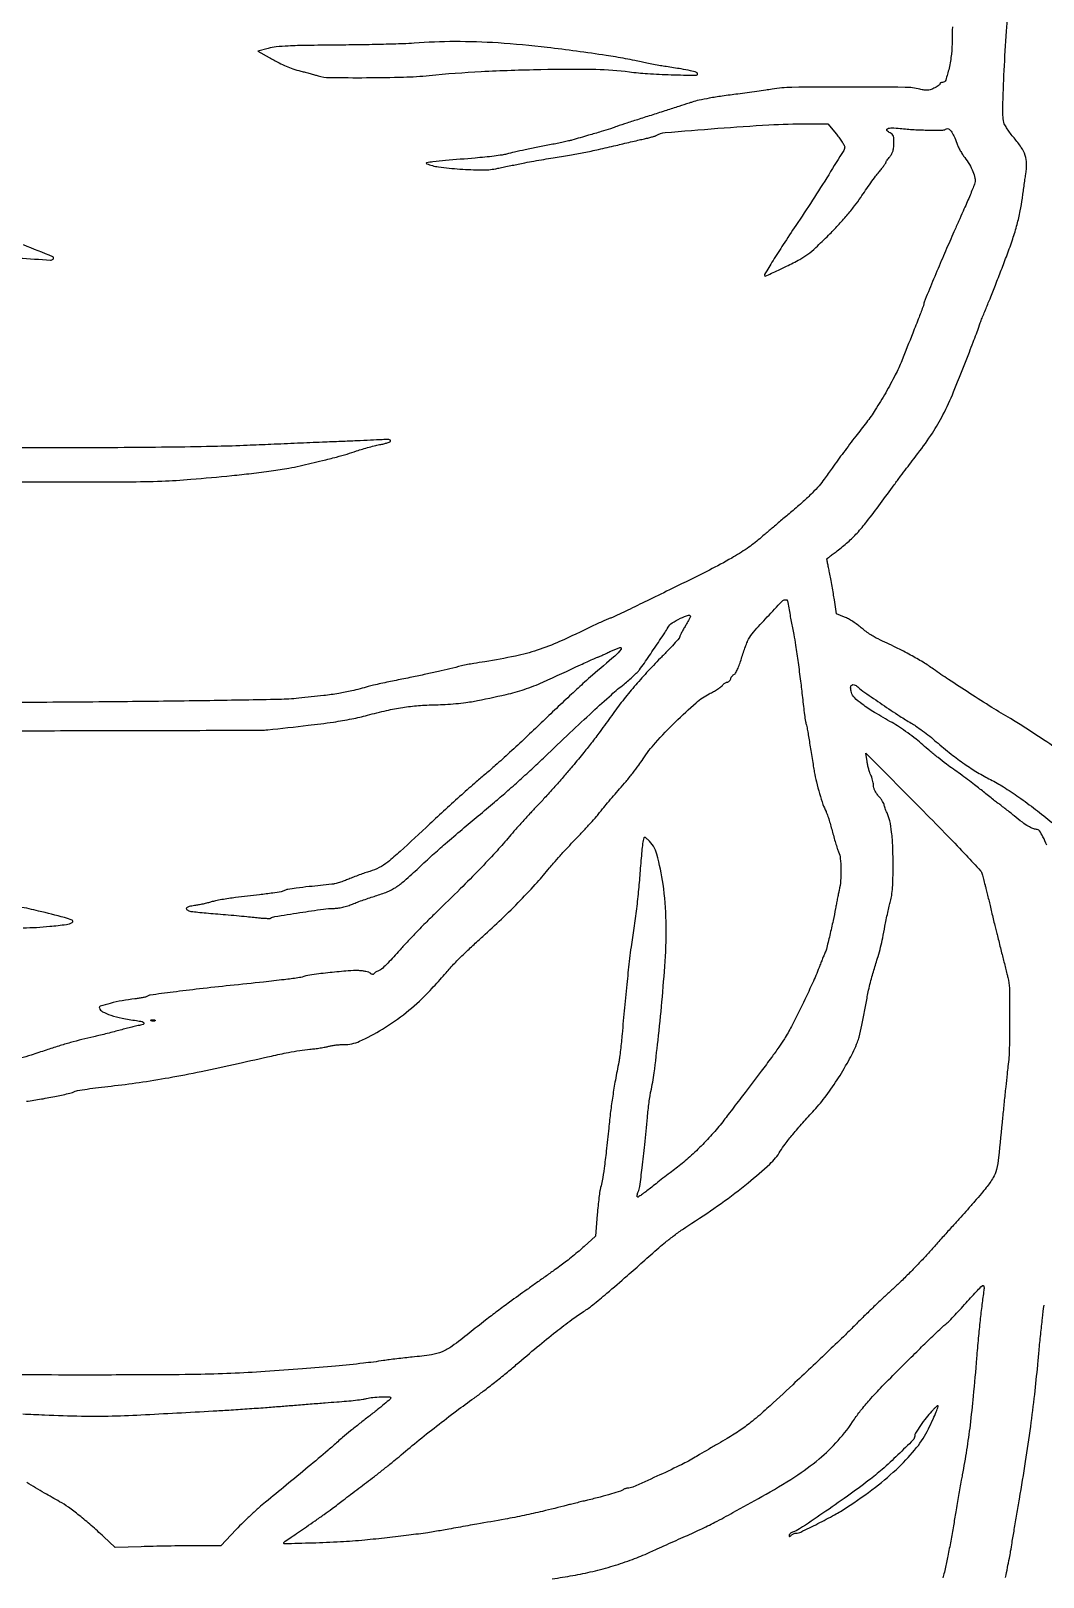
# Model space of a CAD drawing. Extents: x 30 to 2857, y 155 to 3618.
# Drawn here: x 1600 to 2165, y 939 to 1800 of the extents above; entities that cross this region are included whole.
import ezdxf

# ---------------------------------------------------------------- set-up
doc = ezdxf.new("R2010")
doc.units = 0

msp = doc.modelspace()

# ---------------------------------------------------------------- linework, layer by layer
for points in [[(2178.541589, 1395.653298, 0.00256), (2164.811329, 1404.846432, 0.002739), (2153.499983, 1412.247577, 0.010418), (2146.318186, 1416.681344, -0.006259), (2136.066858, 1422.892954, -0.003439), (2123.668631, 1430.738156, -0.003381), (2111.791626, 1438.482397, -0.009135), (2103.5, 1444.189588, 0.017856), (2097.623415, 1448.085231, 0.012445), (2090.736782, 1452.072274, 0.010606), (2082.542594, 1456.324732, 0.00638), (2072.654124, 1461.03727, -0.024586), (2070.464107, 1462.180559, -0.013089), (2067.867461, 1463.795771, -0.012999), (2065.294837, 1465.588626, -0.019698), (2063.163949, 1467.29085, 0.021055), (2061.050808, 1468.969526, 0.014651), (2058.535272, 1470.690171, 0.014806), (2056.019716, 1472.201499, 0.02939), (2053.928534, 1473.218444), (2049.337418, 1475.126426), (2048.212388, 1482.813213, 0.004479), (2047.670215, 1486.299404, 0.002658), (2046.964725, 1490.445131, 0.00266), (2046.217074, 1494.572674, 0.004581), (2045.544857, 1498, -0.000306), (2044.953392, 1500.88478, -0.000497), (2044.45512, 1503.33502, -0.000052), (2044.01201, 1505.52632, -0.047623), (2044.001178, 1505.629855, -0.234205), (2044.041949, 1505.714031, -0.00025), (2045.689409, 1506.990348, -0.002234), (2047.545472, 1508.413575, -0.001361), (2049.75, 1510.078971, 0.020048), (2055.804824, 1515.018933, 0.026427), (2060.882901, 1520.015203, 0.020117), (2066.341308, 1526.489765, 0.006494), (2073.907519, 1536.5, -0.00023), (2081.593097, 1546.93746, -0.001874), (2085.125628, 1551.692812, -0.00222), (2088.481953, 1556.134529, -0.000396), (2094.796009, 1564.400207, 0.017078), (2102.869295, 1575.733416, 0.02863), (2108.754628, 1585.834164, 0.020326), (2114.649528, 1598.698455, 0.004727), (2123.458856, 1620.78095, 0.001205), (2125.582964, 1626.294688, 0.001912), (2127.372289, 1631.027146, 0.000406), (2128.925487, 1635.193378, 0.089245), (2129, 1635.607518, -0.092207), (2129.073981, 1636.005274, -0.001182), (2130.000821, 1638.393806, -0.003394), (2131.101268, 1641.154561, -0.002213), (2132.40705, 1644.326568, 0.003165), (2134.970413, 1650.587332, 0.00179), (2138.001731, 1658.205492, 0.001686), (2141.24919, 1666.534974, 0.001619), (2144.485193, 1675, 0.010346), (2147.622994, 1683.836484, 0.014073), (2150.061273, 1691.93715, 0.015486), (2151.845623, 1699.447617, 0.019497), (2153.007614, 1706.5, -0.002309), (2153.415601, 1709.646909, -0.001439), (2153.921488, 1713.332075, -0.001444), (2154.441246, 1716.962802, -0.00262), (2154.890402, 1719.92834, 0.040665), (2155.323755, 1725.752421, 0.076526), (2154.57521, 1730.397611, 0.070325), (2152.405936, 1734.854801, 0.029767), (2148.356544, 1740.149822, -0.015657), (2146.350125, 1742.625499, -0.017371), (2144.574132, 1745.139516, -0.016956), (2143.214365, 1747.375449, -0.081075), (2142.702974, 1748.773461, -0.054549), (2142.060504, 1756.797934, -0.004559), (2142.857973, 1777.656297, -0.006709), (2144.190807, 1799.569403, -0.012047), (2145.95833, 1817.5, 0.001849)], [(2114.044195, 1802.05092, 0.024122), (2113.8172, 1794.5, -0.032302), (2113.46149, 1786.839448, -0.028676), (2112.124568, 1778.97177, -0.022546), (2110.287401, 1772.352601, -0.32446), (2108.422448, 1771, 0.055333), (2107.878316, 1770.939598, 0.074909), (2107.417844, 1770.760656, 0.094345), (2107.108977, 1770.496078, 0.170202), (2107, 1770.185212, -0.215655), (2106.816491, 1769.779531, -0.024538), (2106.009609, 1769.137484, -0.026147), (2104.919956, 1768.43786, -0.018382), (2103.628456, 1767.762647, -0.032383), (2101.696303, 1766.990412, -0.062461), (2100.063161, 1766.675101, -0.056149), (2098.291085, 1766.757058, -0.021714), (2095.878456, 1767.250688, 0.059166), (2087.621744, 1768.305335, 0.002127), (2055.710803, 1768.452033, 0.00278), (2024.480162, 1768.289086, 0.040502), (2013.5, 1767.278958, -0.005696), (2009.991956, 1766.708132, -0.002099), (2005.03125, 1765.98012, -0.00208), (1999.607372, 1765.230393, -0.0025), (1994.5, 1764.572036, 0.004623), (1985.683294, 1763.397452, 0.008341), (1978.486141, 1762.248011, 0.009866), (1972.822931, 1761.130748, 0.029043), (1969, 1760.062074, -0.004806), (1967.274663, 1759.488318, -0.000232), (1961.50625, 1757.634379, -0.000378), (1954.651954, 1755.440663, -0.000273), (1947, 1753.002629, 0.000893), (1939.383665, 1750.565533, 0.001279), (1932.640625, 1748.375545, 0.000684), (1926.939436, 1746.499158, 0.019819), (1925.5, 1745.959066, -0.024628), (1923.464566, 1745.217591, -0.002201), (1918.255956, 1743.630911, -0.002429), (1911.273202, 1741.574239, -0.001064), (1902, 1738.913217, -0.01238), (1900.133456, 1738.431515, -0.003421), (1897.178125, 1737.767665, -0.003453), (1893.819529, 1737.061585, -0.003607), (1890.5, 1736.412519, 0.002687), (1882.934418, 1734.947674, 0.003375), (1875.940467, 1733.505332, 0.003692), (1869.92963, 1732.176904, 0.008854), (1865.5, 1731.080683, -0.028943), (1863.164514, 1730.601323, -0.005055), (1858.709375, 1729.998649, -0.005472), (1853.461822, 1729.400981, -0.004885), (1848, 1728.893263, 0.000762), (1831.572453, 1727.502711, 0.007162), (1824.520154, 1726.793016, 0.017442), (1821.051888, 1726.270614, 0.744539), (1821, 1725.784899, 0.067412), (1827.575488, 1724.017322, 0.013745), (1839.594301, 1722.805403, 0.01457), (1851.76954, 1722.270946, 0.052449), (1859.5, 1722.969132, 0.001649), (1861.939975, 1723.459097, 0.000684), (1865.234375, 1724.136641, 0.000677), (1868.762501, 1724.872267, 0.000873), (1872, 1725.557777, -0.006277), (1875.707356, 1726.30101, -0.002482), (1880.821875, 1727.233465, -0.002456), (1886.356279, 1728.18609, -0.003075), (1891.5, 1729.012986, 0.004222), (1900.690097, 1730.512005, 0.006352), (1908.674371, 1731.988308, 0.006143), (1916.81216, 1733.704321, 0.003614), (1926.5, 1735.945469, -0.000834), (1930.404246, 1736.871558, -0.000629), (1934.697065, 1737.87656, -0.000636), (1938.733566, 1738.810789, -0.001472), (1941.766605, 1739.499313, 0.004619), (1944.227669, 1740.074302, 0.006275), (1946.43708, 1740.641531, 0.004309), (1948.274434, 1741.154928, 0.068227), (1948.866179, 1741.417294, -0.117502), (1953.885388, 1743.078615, -0.001972), (1983.20573, 1745.481368, -0.005682), (2011.761082, 1747.38187, -0.013428), (2033.077839, 1747.983981), (2044.655679, 1748), (2049.322875, 1742.25, -0.010009), (2051.110957, 1739.95467, -0.01371), (2052.620541, 1737.814789, -0.010431), (2053.779518, 1735.990992, -0.136167), (2053.995036, 1735.225876, -0.139465), (2053.426489, 1733.197209, -0.001262), (2045.062815, 1719.644424, -0.004636), (2036.017528, 1705.366746, -0.004709), (2026.755339, 1691.33391, 0.00367), (2019.745022, 1680.76069, 0.006262), (2014.065942, 1671.814415, 0.001632), (2009.31879, 1664.068612, 0.34587), (2009.41706, 1663.249606, 0.309673), (2009.718398, 1663.193281, 0.001154), (2013.141033, 1664.714099, 0.005216), (2017.047618, 1666.509897, 0.003185), (2021.622689, 1668.70684, 0.010431), (2028.918309, 1672.457969, 0.035153), (2033.44364, 1675.333404, 0.030469), (2037.839845, 1679.015621, 0.006419), (2045.02826, 1686, 0.009856), (2050.281169, 1691.447189, 0.010592), (2055.187749, 1696.970365, 0.01128), (2059.490514, 1702.262947, 0.017921), (2062.902533, 1707, -0.004798), (2065.61373, 1710.980282, -0.004217), (2068.518643, 1715.083951, -0.00424), (2071.202677, 1718.74276, -0.012707), (2073.120468, 1721.179406, 0.007391), (2074.606862, 1723.027184, 0.010692), (2075.860388, 1724.706354, 0.006633), (2076.854508, 1726.139021, 0.149435), (2077, 1726.614955, -0.136502), (2077.116676, 1727.034372, -0.017871), (2077.627774, 1727.817215, -0.019697), (2078.318737, 1728.719523, -0.015321), (2079.137101, 1729.645938, 0.058363), (2080.126608, 1730.981641, 0.053637), (2080.814343, 1732.547544, 0.044775), (2081.238376, 1734.469278, 0.023995), (2081.431986, 1736.893331, 0.014848), (2081.43767, 1739.697414, 0.080292), (2081.154135, 1741.188532, 0.13131), (2080.483252, 1742.149909, 0.068324), (2079.238497, 1742.937195, -0.108389), (2077.523075, 1744.223655, -0.502957), (2077.752042, 1745.244588, -0.11064), (2080.293917, 1745.753949, -0.022924), (2084.871156, 1745.440119, 0.014586), (2092.640377, 1744.777157, 0.011781), (2101.010189, 1744.505922, 0.006153), (2108.755646, 1744.532814, 0.162943), (2110.683098, 1745.212079, -0.319531), (2111.880451, 1745.263979, -0.094044), (2113.286719, 1743.919954, -0.050975), (2114.837602, 1741.202647, -0.019398), (2116.449439, 1737.143305, 0.026196), (2117.242618, 1735.22224, 0.015466), (2118.377654, 1733.014482, 0.015451), (2119.651005, 1730.874241, 0.025473), (2120.871269, 1729.159675, -0.034252), (2123.451362, 1725.396396, -0.037423), (2125.408737, 1721.422794, -0.040615), (2126.539556, 1717.789195, -0.117139), (2126.506307, 1715.169108, -0.030284), (2126.062052, 1713.765111, -0.003863), (2124.90232, 1710.816496, -0.004512), (2123.465733, 1707.336258, -0.003742), (2121.875625, 1703.657493, -0.000071), (2119.951984, 1699.298672, -0.000034), (2117.464317, 1693.665014, -0.000033), (2114.857295, 1687.763193, -0.000047), (2112.531368, 1682.5, 0.003216), (2107.830428, 1671.677512, 0.00266), (2102.957866, 1660.089093, 0.000553), (2098.251872, 1648.692411, 0.097935), (2098, 1647.418832, -0.092253), (2097.85429, 1646.635826, -0.000652), (2095.413831, 1640.330231, -0.00169), (2091.90542, 1631.389932, -0.000368), (2085.79279, 1616, -0.024242), (2082.194786, 1608.098209, -0.011368), (2076.82302, 1598.229995, -0.011354), (2071.027319, 1588.647062, -0.025101), (2066.084852, 1581.677412, 0.004207), (2060.121061, 1573.971107, 0.0027), (2053.323714, 1564.93247, 0.00267), (2046.956719, 1556.274062, 0.007089), (2042.529088, 1550, -0.03047), (2039.724153, 1546.39547, -0.016436), (2035.866644, 1542.296643, -0.013397), (2030.853156, 1537.56904, -0.007211), (2024.437117, 1532, 0.00042), (2018.910251, 1527.332848, 0.000467), (2013.58434, 1522.81918, 0.000431), (2009.049421, 1518.961853, 0.002449), (2006.647765, 1516.895082, -0.029508), (1999.603104, 1511.467178, -0.019984), (1991.001267, 1506.103825, -0.012387), (1978.557989, 1499.42202, -0.003082), (1957.871342, 1489.124999, -0.000924), (1945.305702, 1482.995441, -0.001404), (1934.361327, 1477.719687, -0.000502), (1924.907475, 1473.206791, -0.036), (1923.294877, 1472.576871, 0.026422), (1922.006992, 1472.101991, 0.003836), (1919.447764, 1470.978197, 0.004335), (1916.440932, 1469.598816, 0.0037), (1913.294877, 1468.093908, -0.008042), (1895.134123, 1459.599709, -0.025828), (1882.688957, 1454.776022, -0.028496), (1870.470528, 1451.510643, -0.01153), (1853.5, 1448.403011, 0.001616), (1847.23318, 1447.383411, 0.008725), (1843.840263, 1446.759109, 0.008463), (1840.429243, 1446.009432, 0.001462), (1834, 1444.462021, -0.003805), (1827.590869, 1442.951196, -0.002894), (1820.545972, 1441.389831, -0.002609), (1812.734103, 1439.748465, -0.001879), (1804, 1437.99504, 0.003851), (1799.923371, 1437.159901, 0.003047), (1795.528125, 1436.19613, 0.00308), (1791.460224, 1435.251748, 0.007664), (1788.5, 1434.497134, -0.007882), (1779.251572, 1432.143837, -0.01685), (1772.029048, 1430.681984, -0.013075), (1763.676079, 1429.506076, -0.003124), (1749.735439, 1428.002196, -0.020532), (1738.801145, 1427.34364, -0.000876), (1700.144793, 1426.67305, -0.001501), (1654.321708, 1426.096081, -0.00107), (1603, 1425.713891, -0.007024), (1585.79232, 1425.864332, -0.017401)], [(1593.508984, 1673.240998, 0.000897), (1611.335701, 1672.081482, 0.198983), (1612.903445, 1672.61791, 0.555344), (1612.686865, 1673.913858, 0.002269), (1596.436471, 1680.532862, 0.008374)], [(1464.105004, 1398.090655, -0.000032), (1413.37725, 1448.90324, -0.41395)], [(1578.245899, 1548.65828, 0.001991), (1618, 1548.5, 0.001347), (1654.418581, 1548.598126, 0.008061), (1673.388207, 1549.006226, 0.011168), (1689.65204, 1549.982678, 0.004137), (1712.5, 1552.057832, 0.005397), (1723.380061, 1553.255574, 0.005078), (1734.455636, 1554.710253, 0.005047), (1744.241636, 1556.197692, 0.017658), (1750.5, 1557.44189, 0.001444), (1762.913898, 1560.406811, 0.005208), (1770.799469, 1562.401449, 0.007913), (1776.663696, 1564.049654, 0.010158), (1782, 1565.759791, -0.009506), (1785.306544, 1566.824201, -0.006777), (1789.046594, 1567.895097, -0.006845), (1792.642318, 1568.819474, -0.014491), (1795.456491, 1569.416231, 0.016591), (1797.708102, 1569.903585, 0.028963), (1799.529169, 1570.475393, 0.030721), (1800.802855, 1571.049664, 0.397684), (1800.956491, 1571.5, 0.172303), (1800.605312, 1571.862531, 0.057443), (1799.899719, 1572.11633, 0.049142), (1798.990418, 1572.237358, 0.039008), (1798, 1572.193889, -0.01784), (1796.241628, 1572.04201, -0.000701), (1789.771875, 1571.724198, -0.001242), (1782.110174, 1571.377668, -0.000877), (1773.5, 1571.024797, 0.000415), (1762.920894, 1570.601022, 0.000186), (1749.003125, 1570.026763, 0.000184), (1734.285902, 1569.408629, 0.000249), (1721, 1568.839082, -0.005542), (1704.413673, 1568.303851, -0.001883), (1680.297708, 1567.883977, -0.001794), (1652.472626, 1567.604174, -0.001589), (1623.5, 1567.508851, -0.001925), (1574.523542, 1567.69194, -0.010388)], [(1598, 1203.553959, 0.009099), (1606.328262, 1204.81182, 0.008478), (1614.804491, 1206.398548, 0.00642), (1622.236716, 1208.020403, 0.064362), (1625.209493, 1209.126611, -0.082575), (1626.492555, 1209.551815, -0.002778), (1631.789659, 1210.350634, -0.005188), (1638.077436, 1211.196631, -0.003585), (1645.209493, 1212.029106, 0.009016), (1660.86125, 1214.028568, 0.007687), (1677.289264, 1216.687519, 0.00687), (1695.356739, 1220.15429, 0.004554), (1716, 1224.606518, -0.000879), (1734.573934, 1228.755526, -0.005646), (1743.99641, 1230.73158, -0.011064), (1750.307985, 1231.83648, -0.015419), (1756, 1232.524786, 0.009129), (1758.781644, 1232.825709, 0.007308), (1761.765625, 1233.248157, 0.007397), (1764.515298, 1233.72029, 0.018556), (1766.5, 1234.168172, -0.022686), (1768.347143, 1234.569014, -0.01294), (1770.60842, 1234.893331, -0.012905), (1772.9057, 1235.102417, -0.020819), (1774.869089, 1235.148219, 0.112149), (1783.661511, 1236.976856, 0.030086), (1796.342996, 1243.717803, 0.030085), (1809.644796, 1252.992529, 0.034597), (1821.091405, 1263.406539, 0.003341), (1824.742414, 1267.272966, 0.002907), (1828.516258, 1271.370869, 0.002924), (1831.887882, 1275.118798, 0.008611), (1834.146957, 1277.749609, -0.022249), (1836.680416, 1280.54215, -0.004894), (1841.285909, 1285.0957, -0.005082), (1846.720335, 1290.258536, -0.004867), (1852.33699, 1295.385785, 0.009144), (1862.741645, 1305.048299, 0.008008), (1873.264523, 1315.515274, 0.00826), (1882.661642, 1325.49125, 0.018069), (1889.446779, 1333.5, -0.014186), (1891.639526, 1336.129295, -0.003615), (1895.343712, 1340.2625, -0.003681), (1899.643682, 1344.921873, -0.003723), (1903.995949, 1349.5, 0.003781), (1908.265052, 1353.991692, 0.004207), (1912.315136, 1358.391607, 0.003895), (1915.706671, 1362.19806, 0.021914), (1917.411331, 1364.322491, -0.013939), (1919.011001, 1366.382525, -0.003156), (1921.844784, 1369.785053, -0.003267), (1925.165243, 1373.669356, -0.003167), (1928.570572, 1377.550696, 0.008837), (1932.114691, 1381.683836, 0.00673), (1935.85382, 1386.329571, 0.00681), (1939.241808, 1390.780581, 0.015831), (1941.627552, 1394.228205, -0.040603), (1948.506871, 1403.187258, -0.014531), (1959.670683, 1414.814728, -0.013195), (1971.199567, 1425.56123, -0.066391), (1978.5, 1430.463163, 0.013883), (1980.892853, 1431.728712, 0.015547), (1983.121344, 1433.080781, 0.014965), (1984.939441, 1434.341668, 0.075916), (1985.806704, 1435.213163, -0.045207), (1986.408438, 1435.896788, -0.042794), (1987.133737, 1436.475117, -0.0458), (1987.868263, 1436.872642, -0.101478), (1988.489316, 1437, 0.122239), (1989.060538, 1437.141769, 0.070089), (1989.638904, 1437.560363, 0.063235), (1990.136572, 1438.178237, 0.061182), (1990.470679, 1438.907619, -0.052219), (1990.806888, 1439.67764, -0.043381), (1991.313846, 1440.414342, -0.045213), (1991.904833, 1441.011986, -0.083752), (1992.490819, 1441.358103, 0.182814), (1993.16871, 1441.962373, 0.014296), (1994.246628, 1444.179485, 0.018004), (1995.391706, 1446.981616, 0.012747), (1996.48146, 1450.200485, -0.005948), (1997.568553, 1453.561268, -0.006502), (1998.704719, 1456.796392, -0.006123), (1999.745971, 1459.537821, -0.031934), (2000.432701, 1461, -0.055683), (2003.162229, 1464.870781, -0.005547), (2010.792614, 1473.28595, -0.002391), (2019.055282, 1482.112697, -0.188292), (2020.75, 1482.91341, -0.018762), (2021.229292, 1482.928581, -0.031003), (2021.633214, 1482.901127, -0.032667), (2021.929907, 1482.842477, -0.3383), (2022.001367, 1482.75, 0.044316), (2022.037019, 1482.37202, 0.000048), (2023.521469, 1474.338192, 0.000459), (2024.847069, 1467.204584, 0.002762), (2025.560197, 1463.5, -0.011297), (2026.605809, 1457.52008, -0.003007), (2027.999167, 1447.944421, -0.003174), (2029.374131, 1437.599259, -0.004682), (2030.438306, 1428.5, 0.002961), (2031.015764, 1423.41064, 0.004164), (2031.595564, 1418.878125, 0.002482), (2032.134102, 1415.070931, 0.056012), (2032.416004, 1414, -0.043203), (2032.709648, 1412.990034, -0.003166), (2033.256615, 1410.15, -0.004396), (2033.858608, 1406.747998, -0.003316), (2034.462371, 1403, 0.000823), (2035.103505, 1398.889587, 0.000627), (2035.818532, 1394.391137, 0.000634), (2036.499254, 1390.177101, 0.001491), (2037.020755, 1387.033659, 0.018553), (2038.191618, 1381.387856, 0.011777), (2039.95189, 1374.905208, 0.011442), (2041.889902, 1368.887849, 0.036152), (2043.564616, 1365, -0.035872), (2044.194484, 1363.540006, -0.006964), (2045.102594, 1360.814797, -0.00737), (2046.072417, 1357.599933, -0.006753), (2046.977033, 1354.263139, 0.005653), (2047.893126, 1350.854329, 0.005442), (2048.897323, 1347.423307, 0.005392), (2049.847689, 1344.419229, 0.019652), (2050.545537, 1342.545258, -0.072033), (2051.539176, 1338.685456, -0.02301), (2051.908178, 1332.75415, -0.023463), (2051.712856, 1326.414092, -0.036313), (2050.89288, 1321, 0.003921), (2050.430614, 1318.883778, 0.001973), (2049.878726, 1316.20625, 0.001959), (2049.329967, 1313.433795, 0.002906), (2048.872804, 1311, -0.00848), (2047.507409, 1304.15263, -0.005001), (2045.656333, 1296.01942, -0.002701), (2043.754698, 1288.221145, -0.057633), (2042.919351, 1286, 0.019965), (2042.487113, 1285.069678, 0.002529), (2041.645837, 1283.022794, 0.002964), (2040.673437, 1280.58091, 0.00246), (2039.666872, 1277.971213, -0.016771), (2036.062367, 1269.367623, -0.005723), (2030.274544, 1257.128247, -0.005391), (2024.308131, 1245.204381, -0.023002), (2020.348336, 1238.300058, -0.010605), (2017.208581, 1233.589677, -0.005848), (2013.1824, 1227.95999, -0.003837), (2007.461813, 1220.279901, -0.001107), (1998.504993, 1208.5, 0.000116), (1995.511358, 1204.578973, 0.000085), (1992.197093, 1200.234375, 0.000086), (1989.064379, 1196.124852, 0.000192), (1986.685034, 1193, -0.01901), (1980.865071, 1185.925429, -0.014349), (1973.966687, 1178.596091, -0.014469), (1966.756738, 1171.770131, -0.021178), (1960, 1166.23024, 0.002316), (1956.636133, 1163.678082, 0.001439), (1952.711534, 1160.653786, 0.001444), (1948.856295, 1157.64735, 0.002611), (1945.720117, 1155.160497, -0.007697), (1943.084206, 1153.113653, -0.012604), (1940.782729, 1151.471785, -0.006239), (1938.835274, 1150.190361, -0.352303), (1938.432676, 1150.233991, -0.209218), (1938.29888, 1150.57599, -0.035178), (1938.377817, 1151.291351, -0.033348), (1938.599907, 1152.172518, -0.024065), (1938.958662, 1153.120774, 0.068838), (1939.784891, 1156.079112, 0.003137), (1941.135929, 1166.525727, 0.004986), (1942.583041, 1179.349879, 0.003053), (1944.046377, 1194.5, -0.005317), (1944.467069, 1198.658589, -0.005032), (1944.98312, 1202.884375, -0.005004), (1945.514903, 1206.614989, -0.017548), (1945.965415, 1209, 0.023139), (1947.798568, 1219.336869, 0.00491), (1949.977971, 1237.498914, 0.005042), (1952.12017, 1258.952487, 0.004366), (1953.943882, 1281.5, 0.023983), (1954.477548, 1303.7146, 0.029477), (1952.760757, 1324.38226, 0.030377), (1949.323038, 1341.121737, 0.146463), (1944.264425, 1349.296351, 0.012443), (1942.951685, 1350.404102, 0.227997), (1942.434009, 1350.524054, 0.265599), (1942.065034, 1350.187249, 0.016459), (1941.64158, 1348.708078, 0.034382), (1941.358667, 1347.127949, 0.002586), (1940.909194, 1342.790491, 0.003563), (1940.436264, 1337.605432, 0.002702), (1939.988801, 1331.911726, -0.005952), (1939.107046, 1321.554291, -0.005275), (1937.947175, 1310.79438, -0.005244), (1936.552068, 1299.990367, -0.005676), (1934.96385, 1289.5, 0.012703), (1934.078986, 1283.043611, 0.002012), (1932.715818, 1270.325495, 0.002287), (1931.272044, 1255.66719, 0.002288), (1929.962778, 1241, -0.004644), (1929.550359, 1236.613307, -0.004285), (1929.046334, 1232.115625, -0.00428), (1928.52866, 1228.11639, -0.014198), (1928.091161, 1225.5, 0.004266), (1926.17359, 1215.284019, 0.006497), (1924.699701, 1206.378656, 0.006843), (1923.513178, 1197.793755, 0.005575), (1922.471329, 1188.572338, -0.002469), (1921.104787, 1175.764302, -0.005855), (1919.929105, 1166.249451, -0.006809), (1918.887187, 1159.273668, -0.035649), (1917.991056, 1155.5, 0.039426), (1917.572134, 1153.674747, 0.005588), (1917.05107, 1149.85625, 0.006337), (1916.541292, 1145.314361, 0.005359), (1916.114689, 1140.5), (1915.180874, 1128.5), (1908.840437, 1122.701368, -0.008807), (1905.941257, 1120.142226, -0.005464), (1902.453128, 1117.236035, -0.00548), (1898.946312, 1114.442009, -0.009848), (1896, 1112.238741, -0.000396), (1892.666659, 1109.85094, -0.000129), (1887.748127, 1106.335418, -0.000129), (1882.284697, 1102.434693, -0.000146), (1877.036178, 1098.691759, 0.001692), (1867.254308, 1091.670151, 0.004697), (1860.440756, 1086.6461, 0.004812), (1853.81481, 1081.563063, 0.001854), (1844.712444, 1074.385477, -0.01017), (1835.179118, 1067.121887, -0.058218), (1829.65262, 1063.998295, -0.062859), (1823.732905, 1062.343493, -0.012987), (1812.968251, 1061.033946, 0.003474), (1808.867603, 1060.614084, 0.002628), (1804.371924, 1060.098263, 0.002657), (1800.155094, 1059.569225, 0.006167), (1797, 1059.116707, -0.011145), (1785.795379, 1057.623372, -0.004395), (1770.316795, 1056.048148, -0.003916), (1751.828793, 1054.476666, -0.002752), (1731, 1052.985686, -0.006074), (1711.984015, 1051.961464, -0.005954), (1692.821574, 1051.391155, -0.003717), (1667.133059, 1051.123688, -0.000841), (1623.5, 1051.067114, -0.001131), (1592.892094, 1051.148091, -0.001571)], [(1590.080368, 1409.962909, 0.000425), (1644, 1410.003292, 0.000344), (1676.991051, 1410.078773, 0.000545), (1705.265625, 1410.19375, 0.000114), (1730.141119, 1410.3277, 0.025135), (1732.5, 1410.459634, 0.002063), (1754.980448, 1412.948375, 0.007669), (1769.109176, 1414.791525, 0.011969), (1779.320416, 1416.533789, 0.018231), (1788.078727, 1418.578844, -0.010713), (1798.645711, 1421.214331, -0.017701), (1807.681518, 1422.929596, -0.018818), (1816.409152, 1423.933907, -0.014426), (1826, 1424.395448, 0.01017), (1831.407864, 1424.60957, 0.007722), (1837.325, 1425.056312, 0.007816), (1842.864989, 1425.648178, 0.018032), (1847, 1426.307518, 0.005607), (1865.294972, 1430.118955, 0.027782), (1875.41873, 1432.944325, 0.023649), (1885.836142, 1437.044871, 0.003327), (1906.842424, 1446.651917, -0.0015), (1910.451911, 1448.318666, -0.002376), (1913.555556, 1449.722751, -0.000536), (1916.283854, 1450.937939, -0.10487), (1916.576493, 1451, 0.106095), (1916.860764, 1451.061006, 0.001168), (1918.670242, 1451.880239, 0.003586), (1920.754908, 1452.848051, 0.00232), (1923.154178, 1453.996558, -0.031898), (1928.715679, 1456.26524, -0.734266), (1929.376868, 1455.353876, -0.054196), (1925.801253, 1451.495365, -0.003033), (1913.370195, 1440.830317, 0.009553), (1909.064914, 1437.038091, 0.00205), (1901.752647, 1430.289552, 0.00214), (1893.347159, 1422.400621, 0.00204), (1884.872858, 1414.312799, -0.003155), (1876.22054, 1406.091878, -0.002961), (1867.280804, 1397.803537, -0.002945), (1859.264279, 1390.545319, -0.010183), (1853.950788, 1385.982482, 0.008181), (1848.620193, 1381.441906, 0.00237), (1840.544529, 1374.263604, 0.002383), (1831.520844, 1366.087762, 0.002542), (1822.769168, 1358, -0.001677), (1806.18301, 1342.618798, -0.018966), (1799.368609, 1336.80365, -0.047322), (1794.591681, 1333.715155, -0.04737), (1789.320831, 1331.581134, 0.009603), (1786.667993, 1330.733591, 0.005427), (1783.484322, 1329.609935, 0.005415), (1780.296999, 1328.406657, 0.008855), (1777.625796, 1327.310149, -0.01487), (1775.110911, 1326.312982, -0.012786), (1772.412061, 1325.41207, -0.01297), (1769.919655, 1324.720468, -0.035796), (1768.125796, 1324.406678, 0.00134), (1755.60775, 1323.096403, 0.006138), (1748.351001, 1322.226926, 0.007339), (1743.654204, 1321.53531, 0.082818), (1741.877299, 1320.934332, -0.078635), (1739.967422, 1320.270641, -0.008467), (1735.33393, 1319.520183, -0.006238), (1727.953765, 1318.546617, -0.001188), (1714.5, 1316.974734, 0.008132), (1710.72427, 1316.480348, 0.007267), (1706.821875, 1315.846599, 0.007309), (1703.332536, 1315.175005, 0.022412), (1701, 1314.58046, -0.012336), (1698.933659, 1314.009201, -0.007159), (1696.426563, 1313.420237, -0.007153), (1693.89479, 1312.901452, -0.011957), (1691.75, 1312.54675, 0.021351), (1688.691533, 1311.981734, 0.130282), (1687.281676, 1311.239702, 0.432653), (1687.273166, 1310.432551, 0.099896), (1688.561829, 1309.614647, 0.061618), (1689.673002, 1309.338804, 0.002859), (1693.538897, 1308.894111, 0.004702), (1698.145941, 1308.434639, 0.003355), (1703.311829, 1308.003371, -0.002079), (1708.975602, 1307.545085, -0.00165), (1715.090664, 1307.004353, -0.001667), (1720.75811, 1306.46529, -0.004173), (1724.890431, 1306.023487, 0.006036), (1728.159923, 1305.686254, 0.008911), (1731.036743, 1305.4762, 0.004857), (1733.453805, 1305.366511, 0.148377), (1734.031739, 1305.519616, -0.098203), (1736.400632, 1306.405317, -0.001633), (1750.331544, 1308.635631, -0.003414), (1763.524673, 1310.611478, -0.035473), (1768.994137, 1311, 0.032608), (1771.460671, 1311.161028, 0.02203), (1774.23782, 1311.65044, 0.021292), (1777.088022, 1312.411915, 0.023221), (1779.780132, 1313.394857, -0.009012), (1782.47158, 1314.46515, -0.004643), (1785.876039, 1315.712437, -0.004613), (1789.403189, 1316.931107, -0.006957), (1792.5, 1317.9215, 0.021304), (1799.099367, 1320.242723, 0.049059), (1803.764354, 1322.664604, 0.0363), (1808.643151, 1326.369382, 0.007454), (1816.655318, 1333.640417, -0.003982), (1824.374092, 1340.743563, -0.005579), (1831.388726, 1346.955259, -0.003324), (1840.808915, 1355.002513, -0.000569), (1858.828789, 1370.155035, 0.005504), (1865.304017, 1375.709923, 0.003195), (1872.964415, 1382.516396, 0.003193), (1880.557355, 1389.438507, 0.005375), (1886.828789, 1395.355771, -0.0025), (1900.86112, 1408.748956, -0.003561), (1913.469641, 1420.49443, -0.00385), (1923.994827, 1430.011754, -0.013409), (1931, 1435.919788, 0.008702), (1933.640573, 1438.104598, 0.008738), (1936.199841, 1440.37704, 0.008597), (1938.361604, 1442.434868, 0.034248), (1939.573927, 1443.805008, 0.01378), (1942.343087, 1447.616287, 0.00178), (1948.010298, 1455.949689, 0.001426), (1953.704803, 1464.439782, 0.020636), (1955.587868, 1467.534086, -0.121868), (1957.830151, 1469.950861, -0.032353), (1962.440861, 1472.563962, -0.032805), (1966.869717, 1474.360384, -0.511288), (1968, 1473.544006, -0.122259), (1967.921429, 1473.22748, -0.002346), (1967.11875, 1471.727357, -0.005529), (1966.149684, 1469.982887, -0.003658), (1965, 1468, 0.006972), (1963.850799, 1465.987329, 0.009666), (1962.88125, 1464.149903, 0.006616), (1962.124451, 1462.595027, 0.11038), (1962, 1462.038155, -0.185324), (1961.778403, 1461.460825, -0.00197), (1958.854794, 1458.239064, -0.005913), (1955.396992, 1454.547289, -0.003771), (1951.292914, 1450.332162, 0.008355), (1943.600319, 1442.285092, 0.010188), (1936.684717, 1434.491766, 0.010537), (1930.29508, 1426.660165, 0.01027), (1924.184699, 1418.5, -0.002534), (1917.632413, 1409.461557, -0.006548), (1912.78652, 1403.026255, -0.007005), (1907.965678, 1396.972872, -0.003301), (1901.579272, 1389.284331, -0.004615), (1897.11567, 1384.080499, -0.003036), (1891.887743, 1378.171022, -0.003054), (1886.729732, 1372.481745, -0.005886), (1882.518065, 1368, 0.004785), (1878.500561, 1363.743699, 0.003188), (1873.975369, 1358.79375, 0.003209), (1869.64662, 1353.935299, 0.006278), (1866.272112, 1350, -0.011708), (1859.379595, 1342.136466, -0.00639), (1850.578964, 1332.800367, -0.005365), (1839.765316, 1321.856054, -0.003159), (1826.619352, 1308.997284, 0.005158), (1821.065294, 1303.520948, 0.003798), (1815.022195, 1297.345074, 0.003838), (1809.395857, 1291.416645, 0.008552), (1805.227388, 1286.800486, -0.008272), (1801.813639, 1283.015845, -0.011187), (1798.597036, 1279.717408, -0.008344), (1795.823222, 1277.086855, -0.110455), (1794.608036, 1276.387549, 0.032273), (1793.751617, 1276.058627, 0.029866), (1792.921311, 1275.614757, 0.031181), (1792.23077, 1275.129045, 0.081516), (1791.826215, 1274.679521, -0.118451), (1791.431583, 1274.300765, -0.156395), (1790.947964, 1274.193231, -0.109266), (1790.357755, 1274.381738, -0.0415), (1789.645054, 1274.879616, 0.093923), (1788.752195, 1275.373697, 0.024498), (1787.164935, 1275.81152, 0.024014), (1785.274189, 1276.140242, 0.022493), (1783.318838, 1276.295315, 0.028769), (1777.333954, 1276.155486, 0.006472), (1767.185309, 1275.200497, 0.005541), (1757.078316, 1274.003857, 0.044287), (1752.5, 1272.992325, -0.041828), (1749.325583, 1272.274608, -0.004255), (1741.662825, 1271.27094, -0.003644), (1730.169593, 1269.949884, -0.000926), (1711.5, 1267.976678, 0.002418), (1694.394565, 1266.117172, 0.003793), (1679.711765, 1264.336223, 0.001069), (1666.971703, 1262.665054, 0.135102), (1665.506124, 1262.043438, -0.104602), (1664.808109, 1261.696495, -0.011133), (1663.033049, 1261.279817, -0.013342), (1660.871263, 1260.882824, -0.010348), (1658.5, 1260.562582, 0.015624), (1651.399095, 1259.527207, 0.018168), (1644.72898, 1258.089011, 0.01078), (1639.133459, 1256.538844, 0.436233), (1638.631875, 1255.516934, 0.182293), (1640.470796, 1253.44978, 0.038791), (1644.972155, 1251.516895, 0.032376), (1651.285865, 1249.814855, 0.017258), (1659.269354, 1248.493066, -0.019642), (1662.498246, 1247.942652, -0.261465), (1663.372463, 1247.176523, -0.423206), (1662.978831, 1246.383982, -0.028421), (1660.26224, 1245.683697, 0.010679), (1658.712377, 1245.342289, 0.002131), (1655.961408, 1244.661966, 0.002253), (1652.765366, 1243.841777, 0.002098), (1649.5, 1242.973445, -0.0028), (1645.998629, 1242.047615, -0.002027), (1642.0875, 1241.053731, -0.002047), (1638.364359, 1240.139841, -0.004461), (1635.5, 1239.476155, 0.006675), (1628.953724, 1237.928779, 0.006941), (1622.536172, 1236.226054, 0.006716), (1615.976244, 1234.292317, 0.005461), (1609, 1232.049827, -0.002267), (1600.649579, 1229.306636, -0.006307), (1594.751768, 1227.480582, -0.008842)], [(2166.559514, 1346.125402, 0.031595), (2164.481798, 1350.8748, 0.035977), (2162.482109, 1354.15492, 0.242438), (2160.841673, 1355, -0.099596), (2158.853671, 1355.39996, -0.036784), (2156.293965, 1356.702164, -0.025792), (2152.983065, 1358.946518, -0.009252), (2148.5, 1362.467656, 0.003195), (2146.293632, 1364.244238, 0.002258), (2143.79375, 1366.21261, 0.002279), (2141.387255, 1368.072328, 0.004808), (2139.5, 1369.488519, -0.005866), (2137.541318, 1370.964795, -0.002299), (2134.872881, 1373.045202, -0.002275), (2132.006939, 1375.322043, -0.002833), (2129.365126, 1377.465206, 0.00804), (2126.400525, 1379.819463, 0.003737), (2122.48195, 1382.783529, 0.0037), (2118.320447, 1385.83511, 0.005154), (2114.547967, 1388.5, -0.010755), (2110.624866, 1391.337691, -0.006054), (2105.980899, 1394.940625, -0.006039), (2101.37923, 1398.692477, -0.009828), (2097.575622, 1402, 0.016185), (2093.718193, 1405.269143, 0.010849), (2089.111138, 1408.763974, 0.010919), (2084.438112, 1411.998407, 0.018779), (2080.392781, 1414.45667, -0.008746), (2070.536695, 1420.178466, -0.023355), (2063.78699, 1424.699487, -0.030776), (2059.390304, 1428.390824, -0.137754), (2057.686133, 1431.252801, -0.057299), (2057.289134, 1433.900878, -0.225896), (2057.928915, 1435.372913, -0.289698), (2059.307085, 1435.584745, -0.080009), (2061.236756, 1434.344827, 0.030952), (2065.151114, 1431.250561, 0.003155), (2074.9123, 1424.562251, 0.004042), (2084.776383, 1418.010059, 0.015979), (2091, 1414.22605, -0.023094), (2093.691705, 1412.536573, -0.008202), (2097.382934, 1409.884097, -0.00812), (2101.34598, 1406.835344, -0.009476), (2105.005733, 1403.809113, 0.010084), (2113.316986, 1396.953578, 0.015235), (2120.846323, 1391.358452, 0.016924), (2128.034156, 1386.702805, 0.018612), (2135.300108, 1382.698417, -0.024179), (2142.420291, 1378.670419, -0.01209), (2151.035656, 1372.934874, -0.011332), (2160.280683, 1366.134534, -0.010671), (2169.398492, 1358.788339, 0.008859)], [(1596.195746, 1300.137036, 0.018847), (1610.960837, 1300.996236, 0.007745), (1620.267965, 1302.03647, 0.102179), (1623.524757, 1303.153626, 0.606113), (1623.458271, 1304.404441, 0.043374), (1619.25, 1305.898721, 0.00467), (1604.770367, 1309.521453, 0.011757), (1594.142731, 1311.81233, 0.013201)], [(1891.053621, 937.494658, 0.002655), (1902.5, 939.411993, 0.01601), (1913.602018, 941.700563, 0.014236), (1924.982785, 944.774193, 0.014631), (1935.754976, 948.362034, 0.021304), (1945, 952.198719, -0.002818), (1948.336388, 953.730215, -0.000926), (1953.2625, 955.946935, -0.000923), (1958.737636, 958.38641, -0.001044), (1964, 960.706316, 0.006691), (1973.391641, 964.973921, 0.009292), (1981.679206, 969.064268, 0.006536), (1991.723046, 974.423218, 0.001661), (2007.875116, 983.38445, 0.015489), (2026.157087, 994.363634, 0.031175), (2039.703094, 1004.326107, 0.037051), (2050.309352, 1014.621474, 0.035515), (2059.444556, 1026.509352, -0.023758), (2063.381908, 1031.89017, -0.013399), (2068.630823, 1038.046379, -0.009859), (2075.808804, 1045.712468, -0.003877), (2085.98584, 1056, -0.001614), (2094.110745, 1064.034713, -0.002209), (2101.480959, 1071.2125, -0.00143), (2107.715529, 1077.196499, -0.025827), (2109.812115, 1079, 0.030583), (2111.56878, 1080.540389, 0.005542), (2114.616794, 1083.629688, 0.005952), (2118.107167, 1087.333902, 0.005363), (2121.633361, 1091.25, -0.004654), (2124.988808, 1094.987102, -0.007262), (2127.954598, 1098.135937, -0.002766), (2130.538212, 1100.771068, -0.20004), (2131.08753, 1101, -0.294021), (2131.389563, 1100.805585, -0.066192), (2131.575791, 1100.192188, -0.048655), (2131.633902, 1099.304, -0.029161), (2131.538568, 1098.25, 0.00591), (2130.45166, 1090.348028, 0.004278), (2129.420319, 1081.521302, 0.003819), (2128.426833, 1071.631533, 0.002693), (2127.454857, 1060.5, -0.003109), (2125.588993, 1039.334473, -0.006868), (2123.842716, 1023.210315, -0.008391), (2121.913497, 1009.359869, -0.008244), (2119.510538, 995.5, 0.003767), (2118.953713, 992.450815, 0.000269), (2117.475063, 983.966763, 0.00042), (2115.908362, 974.903676, 0.000632), (2114.559203, 967, -0.003708), (2113.065257, 958.561435, -0.003859), (2111.465168, 950.257405, -0.003435), (2109.981088, 943.117639, -0.021366), (2109.039844, 939.5, 0.011816), (2108.637594, 938.066837, 0.005632)], [(2143.589541, 938.33229, 0.002709), (2144.720705, 943.765625, 0.002735), (2145.743971, 948.963701, 0.005809), (2146.467129, 953, -0.000467), (2147.237555, 957.581583, -0.000118), (2148.498172, 965.025, -0.000121), (2149.942436, 973.528125, -0.000122), (2151.385616, 982, 0.003689), (2154.803472, 1002.966367, 0.004729), (2157.62398, 1022.314354, 0.005144), (2159.863888, 1040.138337, 0.006699), (2161.527464, 1056.5, -0.002681), (2162.277823, 1064.519855, -0.00175), (2163.225611, 1073.765625, -0.00176), (2164.213016, 1082.773979, -0.003365), (2165.080103, 1090, 0.0106)], [(1596.025178, 1029.397074, 0.002086), (1608, 1028.864808, 0.004312), (1628.765718, 1028.207897, 0.011566), (1643.554338, 1028.209828, 0.00715), (1661.755368, 1028.893822, 0.000854), (1702, 1031.051799, 0.002018), (1710.772943, 1031.572767, 0.001255), (1721.059375, 1032.251222, 0.001259), (1731.203204, 1032.971525, 0.00228), (1739.5, 1033.619735, -0.0006), (1747.377901, 1034.261867, -0.000431), (1756.178125, 1034.960919, -0.000435), (1764.55424, 1035.611682, -0.00094), (1771, 1036.094637, 0.004391), (1776.388882, 1036.535821, 0.005379), (1781.415625, 1037.046401, 0.004523), (1785.627497, 1037.558659, 0.038026), (1787.5, 1037.950119, -0.046413), (1790.977444, 1038.616538, -0.019852), (1795.70738, 1038.885895, -0.010802), (1800.33426, 1038.865467, -0.406613), (1801, 1038.182176, -0.220129), (1800.762271, 1037.668365, -0.001945), (1797.401562, 1034.836459, -0.006229), (1793.445815, 1031.612238, -0.003923), (1788.75, 1027.940932, 0.00342), (1783.69336, 1023.995718, 0.003299), (1778.629688, 1019.934383, 0.003262), (1774.216665, 1016.298729, 0.012031), (1771.5, 1013.917482, -0.010411), (1766.087445, 1009.142102, -0.001594), (1755.088233, 999.89774, -0.001884), (1742.7681, 989.688608, -0.002331), (1731.213309, 980.276858, 0.012106), (1727.643824, 977.25143, 0.005908), (1723.231927, 973.230124, 0.005857), (1718.73929, 968.937418, 0.008438), (1714.874101, 965.026858), (1706.248202, 956), (1691.374101, 955.945516, 0.002158), (1684.628789, 955.891698, 0.00129), (1676.609892, 955.772415, 0.001292), (1668.626569, 955.612424, 0.002244), (1662, 955.432745), (1647.5, 954.974458), (1641, 961.066019, 0.009213), (1634.095634, 967.301623, 0.011253), (1627.404157, 972.865145, 0.012309), (1621.356678, 977.429106, 0.027517), (1616.5, 980.520597, -0.004747), (1608.086592, 985.352673, -0.002852), (1598.188024, 991.239555, -0.002781)]]:
    msp.add_lwpolyline(points, format="xyb")
for points in [[(1814, 1792.889038, -0.011099), (1808.009307, 1792.557973, -0.002086), (1797.038287, 1792.241513, -0.00223), (1784.214277, 1791.982378, -0.002041), (1771.002678, 1791.828296, 0.001927), (1754.06602, 1791.634613, 0.008077), (1743.886285, 1791.314426, 0.012839), (1737.140432, 1790.819247, 0.042085), (1732.748835, 1790.006173), (1726.992314, 1788.43041), (1733.246157, 1784.91536, 0.007131), (1738.763348, 1781.917075, 0.019976), (1742.736229, 1780.029279, 0.023646), (1746.45291, 1778.64575, 0.013994), (1751, 1777.332863, -0.002081), (1753.398135, 1776.701929, -0.001516), (1756.059375, 1775.98126, -0.001531), (1758.579113, 1775.282399, -0.003369), (1760.5, 1774.729301, 0.069108), (1766.870417, 1773.772389, 0.003624), (1787.560172, 1773.692682, 0.006251), (1808.185588, 1774.0206, 0.017867), (1822.5, 1774.93984, -0.012232), (1851.465771, 1777.127958, -0.008219), (1884.637318, 1778.272766, -0.007685), (1915.356018, 1778.355386, -0.031189), (1934, 1776.95374, 0.018799), (1944.060937, 1775.946285, 0.008484), (1957.309717, 1775.346472, 0.002063), (1971.116486, 1775.012994, 0.42009), (1972, 1775.878993, 0.334098), (1971.422386, 1776.646942, 0.014802), (1967.993395, 1777.527771, 0.014934), (1962.794323, 1778.538303, 0.004035), (1954.5, 1779.826146, -0.006898), (1951.313658, 1780.339582, -0.004002), (1947.5, 1781.03971, -0.003999), (1943.687005, 1781.802977, -0.006722), (1940.5, 1782.512325, 0.009627), (1936.961436, 1783.278368, 0.003438), (1931.884375, 1784.239345, 0.003409), (1926.298902, 1785.21753, 0.004022), (1921, 1786.064565, 0.007913), (1888.162031, 1790.512783, 0.013781), (1860.791631, 1793.017397, 0.016099), (1836.7085, 1793.776256, 0.01918)], [(2130.625034, 1330.062597, 0.005688), (2130.912578, 1328.833952, 0.002547), (2131.317279, 1327.224638, 0.002521), (2131.762432, 1325.527384, 0.003422), (2132.182497, 1324, -0.00703), (2132.681126, 1322.134415, -0.001923), (2133.414829, 1319.178125, -0.001943), (2134.220862, 1315.819529, -0.002024), (2134.989713, 1312.5, 0.001719), (2135.798395, 1308.998761, 0.001229), (2136.726105, 1305.0875, 0.001241), (2137.628466, 1301.365113, 0.002664), (2138.346747, 1298.5, -0.000547), (2139.077871, 1295.635124, -0.000254), (2140.021546, 1291.9125, -0.000251), (2141.008827, 1288.001274, -0.00035), (2141.888147, 1284.5, 0.000297), (2142.730654, 1281.143797, 0.000269), (2143.6056, 1277.675, 0.000269), (2144.392419, 1274.569683, 0.000861), (2144.92181, 1272.5, -0.058576), (2145.743892, 1266.4529, -0.004295), (2145.903548, 1249.664054, -0.006131), (2145.714728, 1233.018821, -0.025435), (2144.967302, 1223, 0.004239), (2144.476397, 1218.817822, 0.000903), (2143.697299, 1211.534375, 0.000944), (2142.825534, 1203.089859, 0.000898), (2141.970731, 1194.5, -0.001589), (2139.726623, 1172.2613, -0.031344), (2138.589531, 1165.491631, -0.080285), (2136.745582, 1160.996895, -0.031161), (2132.871062, 1155.474934, -0.006595), (2130.129231, 1152.134727, -0.002855), (2126.396134, 1147.758262, -0.002824), (2122.37177, 1143.147431, -0.003744), (2118.654761, 1139, 0.000733), (2114.631465, 1134.564855, 0.000382), (2109.626507, 1129.022787, 0.000379), (2104.497803, 1123.326289, 0.000579), (2100.057589, 1118.375445, -0.007845), (2095.533929, 1113.476667, -0.005061), (2090.148336, 1107.938347, -0.005086), (2084.770928, 1102.628414, -0.009552), (2080.301827, 1098.466613, 0.005194), (2075.794057, 1094.341568, 0.002762), (2070.294912, 1089.146153, 0.002748), (2064.73286, 1083.774079, 0.004267), (2060, 1079.072757, -0.005479), (2054.369673, 1073.506992, -0.001507), (2045.3875, 1064.87259, -0.001523), (2035.149994, 1055.150151, -0.00159), (2025, 1045.630322, -0.002514), (2010.586681, 1032.332567, -0.013618), (2002.536327, 1025.372367, -0.022393), (1996.057388, 1020.539586, -0.016593), (1988.5, 1015.770648, 0.000185), (1983.408977, 1012.786976, 0.000157), (1978.034652, 1009.632327, 0.000158), (1973.142021, 1006.756274, 0.000446), (1969.724346, 1004.741683, -0.02106), (1962.000809, 1000.608004, -0.005539), (1949.296449, 994.654613, -0.002302), (1935.902495, 988.632398, -0.104352), (1932.95, 988.003148, 0.0469), (1932.286885, 987.939452, 0.034975), (1931.57625, 987.750853, 0.035741), (1930.925895, 987.475284, 0.064696), (1930.45, 987.148691, -0.106243), (1929.055019, 986.35188, -0.00526), (1923.969846, 984.796883, -0.008232), (1917.799145, 983.090573, -0.005655), (1910.75, 981.350544, 0.001485), (1908.132503, 980.727544, 0.000868), (1905, 979.96637, 0.000868), (1901.867649, 979.193701, 0.001474), (1899.25, 978.53497, -0.003091), (1885.530031, 975.129472, -0.007593), (1875.395947, 972.842757, -0.007016), (1864.742232, 970.76388, -0.002302), (1849, 967.995558, 0.000849), (1844.011812, 967.133308, 0.000638), (1838.528125, 966.1686, 0.000645), (1833.37309, 965.248058, 0.001487), (1829.5, 964.539377, -0.010264), (1821.692351, 963.251965, -0.004281), (1811.114827, 961.822469, -0.004004), (1799.059635, 960.39625, -0.003559), (1786.5, 959.102653, -0.010165), (1773.031134, 958.08806, -0.006506), (1757.354105, 957.431681, -0.00183), (1741.817055, 957.040509, -0.683474), (1741.5, 957.804844, -0.037503), (1742.262144, 958.433791, -0.001163), (1745.584375, 960.768852, -0.002272), (1749.521201, 963.495673, -0.001571), (1754, 966.547222, 0.003367), (1758.842795, 969.872309, 0.002907), (1763.884375, 973.427782, 0.002927), (1768.417762, 976.704727, 0.008496), (1771.5, 979.041737, -0.002796), (1774.490713, 981.363516, -0.001071), (1778.675, 984.560349, -0.001061), (1783.231759, 988.011083, -0.001304), (1787.5, 991.21168, 0.004476), (1791.920395, 994.570394, 0.002946), (1796.948825, 998.5102, 0.002964), (1801.796717, 1002.401901, 0.005716), (1805.623659, 1005.584822, -0.005989), (1815.51648, 1013.803679, -0.004503), (1826.585943, 1022.614137, -0.004546), (1837.63138, 1031.083534, -0.006826), (1847.434479, 1038.2523, 0.008412), (1852.565947, 1042.029846, 0.00423), (1858.921378, 1046.960927, 0.004199), (1865.407764, 1052.171118, 0.006211), (1871, 1056.857913, -0.004207), (1882.659019, 1066.709017, -0.006178), (1893.0873, 1075.155367, -0.006968), (1901.932963, 1081.942704, -0.018427), (1908.5, 1086.471225, 0.027279), (1913.545496, 1090.083902, 0.006725), (1921.41045, 1096.56711, 0.004684), (1932.759484, 1106.365653, 0.001302), (1950.362367, 1121.935378, -0.014541), (1954.133491, 1125.097011, -0.00742), (1959.039968, 1128.856352, -0.007366), (1964.216087, 1132.58468, -0.010964), (1968.862367, 1135.679217, 0.013765), (1985.163044, 1146.668187, 0.01559), (2000.155106, 1158.109415, 0.015348), (2012.252388, 1168.586211, 0.070847), (2018.097265, 1175.741921, -0.027663), (2020.782172, 1179.676881, -0.009339), (2025.108627, 1185.107068, -0.008393), (2030.573394, 1191.487956, -0.005782), (2036.967198, 1198.538845, 0.027826), (2043.664552, 1206.612489, 0.017649), (2050.583661, 1216.692361, 0.017684), (2056.74203, 1227.181354, 0.029075), (2061.099519, 1236.5, 0.037088), (2061.993722, 1239.339099, 0.004207), (2063.481146, 1245.91137, 0.005302), (2065.040259, 1253.46486, 0.005408), (2066.42802, 1261, -0.011177), (2067.104215, 1264.447779, -0.0061), (2068.079521, 1268.646875, -0.006076), (2069.175128, 1272.892066, -0.00961), (2070.228018, 1276.5, 0.003553), (2072.552779, 1284.121707, 0.010199), (2074.020789, 1289.456074, 0.011439), (2075.176518, 1294.499283, 0.005533), (2076.435718, 1301, -0.004936), (2077.139118, 1304.654715, -0.003857), (2077.972614, 1308.609329, -0.0039), (2078.805859, 1312.279628, -0.009498), (2079.492399, 1314.967928, 0.033164), (2080.161613, 1318.223606, 0.015074), (2080.623052, 1322.548982, 0.012453), (2080.898376, 1327.918608, 0.00694), (2080.979893, 1334.467928, 0.009034), (2080.77064, 1345.197389, 0.019151), (2080.140742, 1353.484439, 0.024413), (2079.103307, 1359.793512, 0.062819), (2077.577024, 1364.146056, -0.01495), (2076.973347, 1365.45253, -0.015994), (2076.463251, 1366.76394, -0.015735), (2076.097816, 1367.914631, -0.069119), (2076, 1368.618842, 0.121523), (2075.824996, 1369.328252, 0.020417), (2075.11875, 1370.548823, 0.021305), (2074.148592, 1371.942894, 0.017489), (2073, 1373.347219, -0.031699), (2071.764814, 1374.948118, -0.036922), (2070.810204, 1376.615505, -0.040653), (2070.196809, 1378.221244, -0.070488), (2069.993839, 1379.632015, 0.039449), (2069.888543, 1380.929028, 0.022738), (2069.568907, 1382.463773, 0.022615), (2069.104978, 1383.984933, 0.034908), (2068.555913, 1385.24466, -0.03666), (2067.958569, 1386.628353, -0.015055), (2067.346007, 1388.579957, -0.014801), (2066.811527, 1390.722864, -0.018382), (2066.447647, 1392.74466), (2065.771147, 1397.5), (2097.913557, 1365.062597, -0.002267), (2111.498469, 1351.228084, -0.005037), (2121.692986, 1340.538275, -0.002307), (2129.635609, 1331.961002, -0.13172)], [(1669.729167, 1248.395833, -0.126455), (1669.402231, 1248.202593, -0.060344), (1668.916927, 1248.123424, -0.05415), (1668.359369, 1248.160852, -0.051402), (1667.8125, 1248.316886, -0.054073), (1667.395823, 1248.538436, -0.470617), (1667.37858, 1248.720685, -0.168741), (1667.670344, 1248.862007, -0.018894), (1668.416667, 1248.921053, -0.028489), (1669.112848, 1248.910055, -0.077125), (1669.592839, 1248.799335, -0.208169), (1669.77538, 1248.614691, -0.296942)], [(2102.341135, 1030.75, 0.024545), (2099.39088, 1027.281112, 0.015002), (2096.243051, 1022.924521, 0.009832), (2093.490481, 1018.686603, 0.139996), (2093, 1016.969161, -0.200047), (2092.142843, 1014.912506, -0.003725), (2083.595241, 1006.564536, -0.009883), (2074.843586, 998.470725, -0.019216), (2067.493202, 992.426723, -0.007589), (2055.455621, 983.565411, -0.005532), (2041.820848, 974.069677, -0.002865), (2028.84424, 965.35221, -0.069731), (2024.928945, 963.477448, 0.04995), (2024.191094, 963.159254, 0.057152), (2023.566628, 962.71236, 0.065781), (2023.14089, 962.211089, 0.144167), (2023, 961.732612, 0.079319), (2023.07128, 961.286116, 0.339812), (2023.279749, 961.143788, 0.160129), (2023.629636, 961.280972, 0.023548), (2024.2, 961.8, -0.052315), (2024.767055, 962.259366, -0.038365), (2025.478145, 962.6475, -0.039079), (2026.217239, 962.912965, -0.066776), (2026.866024, 963, 0.113101), (2029.561748, 963.617677, 0.004161), (2039.009213, 968.284405, 0.00838), (2048.328934, 973.182524, 0.019913), (2055.042271, 977.21099, 0.018526), (2071.096673, 988.607983, 0.02773), (2084.137624, 999.813247, 0.032227), (2094.0776, 1010.675601, 0.055315), (2100.653772, 1021.023059, 0.005683), (2103.265897, 1026.51082, 0.014445), (2105.000087, 1030.567222, 0.011563), (2106.092175, 1033.540626, 0.514165), (2105.763554, 1034, 0.188061), (2105.528674, 1033.908417, 0.004001), (2104.60509, 1033.045312, 0.008674), (2103.537365, 1031.99556, 0.00567)]]:
    msp.add_lwpolyline(points, format="xyb", close=True)

doc.saveas('drawing.dxf')
